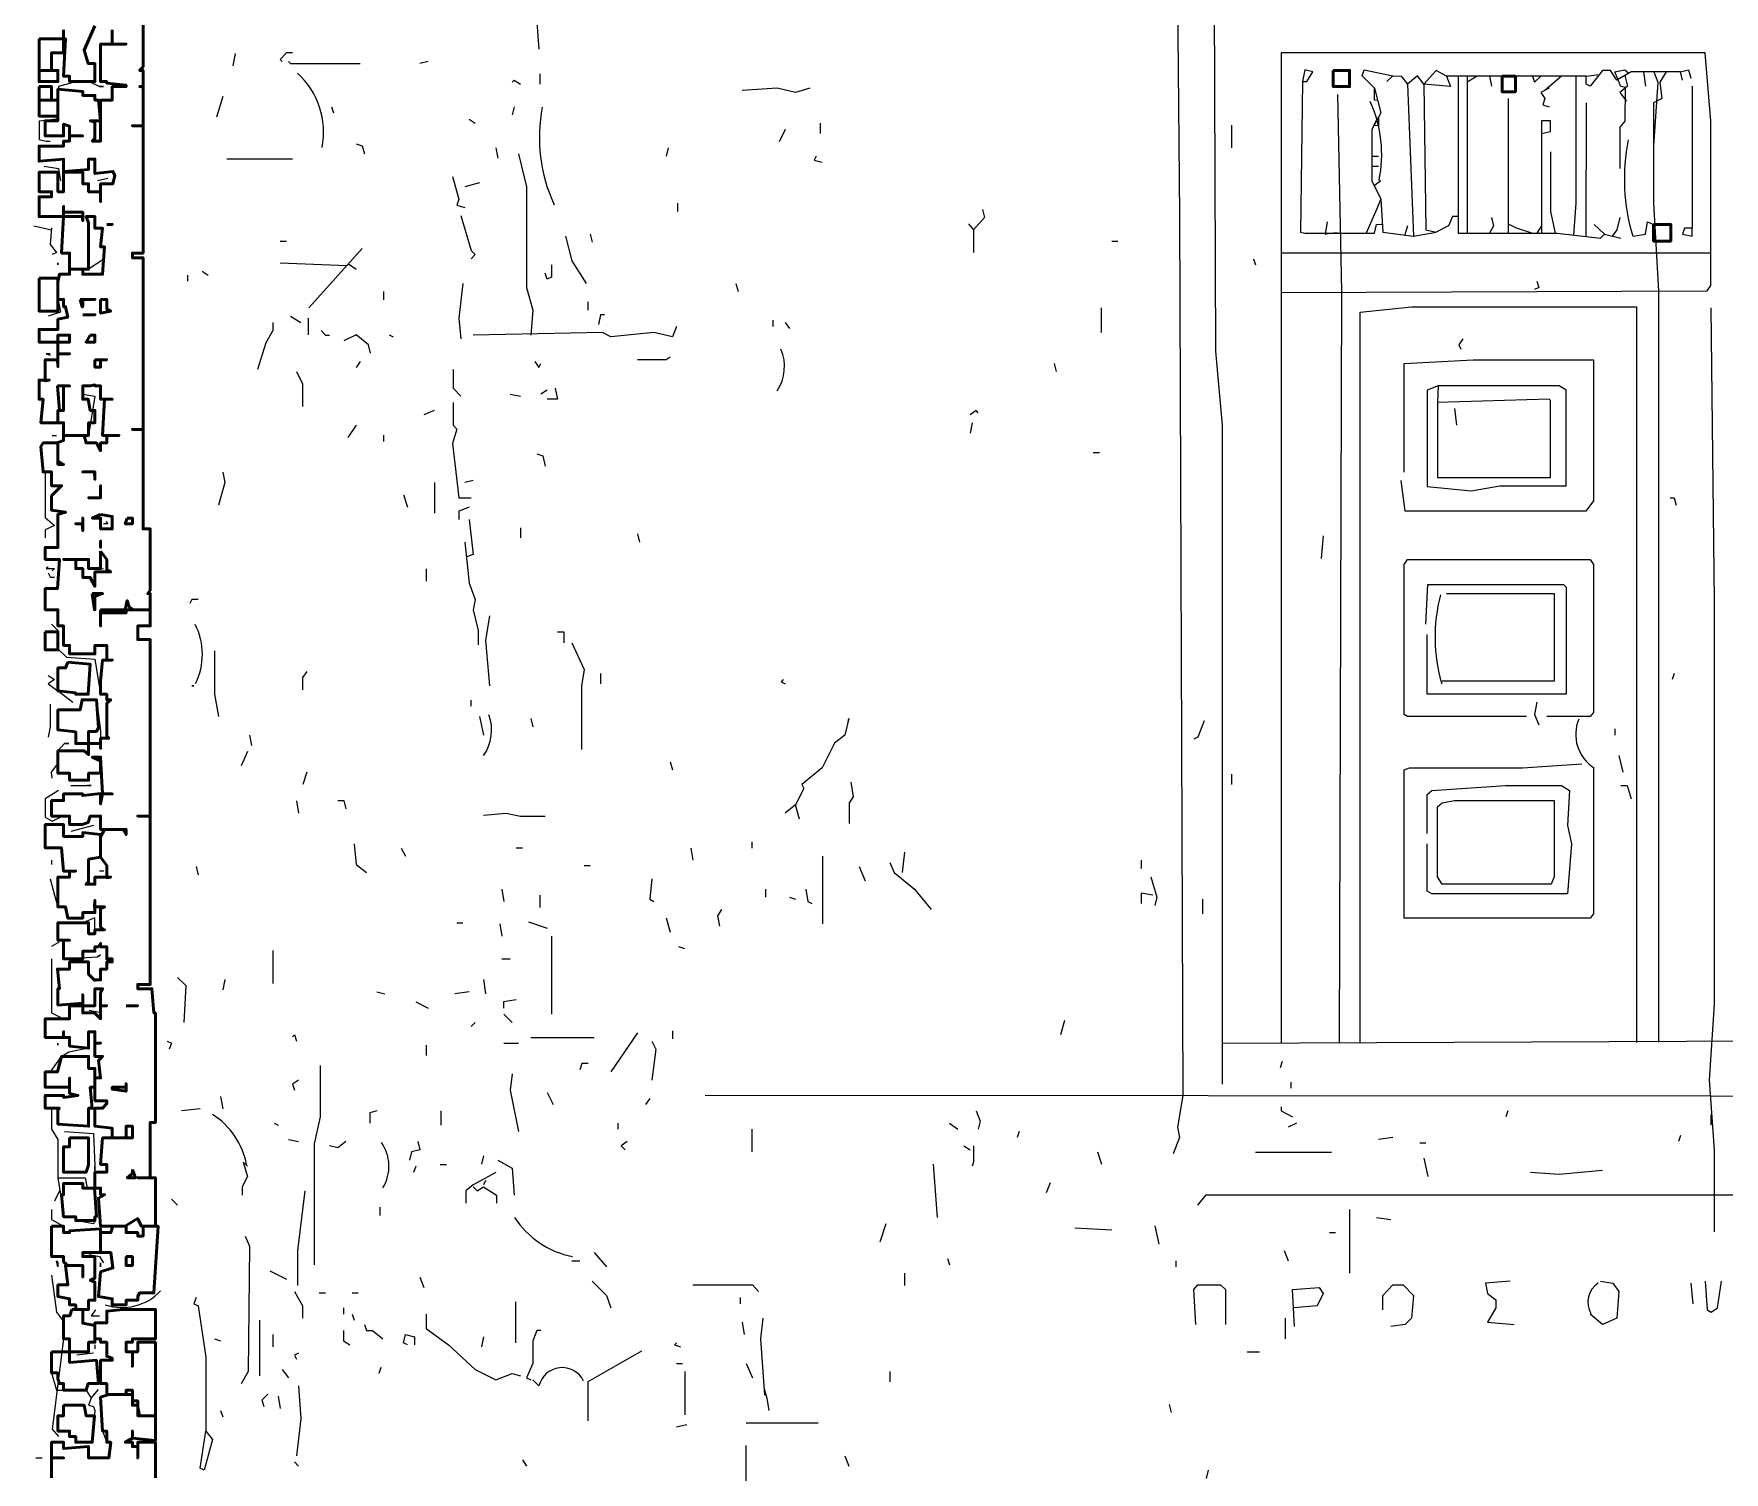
# Model space of a CAD drawing. Header units: metres. Extents: x 0.1 to 48.1, y 1.3 to 34.5.
# Drawn here: x 0.1 to 5.58, y 19.47 to 24.13 of the extents above; entities that cross this region are included whole.
import ezdxf

# ---------------------------------------------------------------- set-up
doc = ezdxf.new("R2010")
doc.units = ezdxf.units.M
for name, color, linetype, lineweight in [('P2D_GRAMMES', 7, 'Continuous', 18), ('P2D_MIKRA', 8, 'Continuous', 13), ('P2D_TOIXOI', 7, 'Continuous', 50), ('P2D_TOXA', 7, 'Continuous', 18)]:
    doc.layers.add(name, color=color, linetype=linetype, lineweight=lineweight)

msp = doc.modelspace()

# ---------------------------------------------------------------- linework, layer by layer
at = {"layer": 'P2D_GRAMMES'}
for p, q in [((4.745572, 23.992885), (4.745572, 23.484829)), ((4.777461, 23.992885), (4.745572, 23.973743)), ((4.817356, 23.992885), (4.824005, 23.960445)), ((5.050079, 23.992885), (4.996885, 23.947147)), ((5.130109, 23.992885), (5.172628, 23.9981)), ((5.316047, 24.00699), (5.322696, 23.960445)), ((0.282592, 23.975517), (0.315838, 23.959289)), ((4.551387, 23.967094), (4.571335, 23.475052)), ((5.473652, 23.960445), (5.473652, 23.500448)), ((4.878109, 23.92055), (4.878109, 23.484829)), ((5.130109, 23.907251), (5.129198, 23.473957)), ((0.940864, 23.724398), (0.728089, 23.724398)), ((4.435857, 23.734372), (4.458298, 23.734372)), ((4.435857, 23.701126), (4.458298, 23.701126)), ((4.464948, 23.654581), (4.444105, 23.637615)), ((0.103063, 23.508298), (0.16057, 23.495)), ((3.129768, 23.514948), (3.145797, 23.495)), ((4.551387, 23.508298), (4.543461, 23.478769)), ((4.571335, 23.475052), (4.644476, 23.488351)), ((4.986172, 23.508298), (4.970288, 23.484829)), ((5.156466, 23.513224), (5.189712, 23.481702)), ((0.322757, 23.472817), (0.319162, 23.440307)), ((1.166937, 23.435157), (0.994058, 23.24233)), ((4.325314, 23.484829), (4.312016, 23.484829)), ((0.329475, 23.400393), (0.280563, 23.367594)), ((0.900969, 23.388992), (1.117325, 23.37982)), ((5.533928, 23.419921), (4.142932, 23.419921)), ((1.698873, 23.308822), (1.705323, 23.285173)), ((1.253377, 23.15589), (1.266675, 23.149241)), ((2.657232, 21.46699), (2.657232, 21.247565)), ((0.16057, 21.453691), (0.16057, 21.440393)), ((0.158212, 21.386026), (0.165644, 21.3563)), ((1.705524, 21.254215), (1.765366, 21.234267)), ((1.779577, 21.20767), (1.779577, 20.955)), ((0.877696, 21.161126), (0.877696, 21.054738)), ((1.712173, 20.880382), (1.918298, 20.880382)), ((4.059346, 20.508623), (4.305366, 20.508623)), ((0.181048, 20.425968), (0.196486, 20.331419)), ((0.187729, 20.385049), (0.169555, 20.349921)), ((4.36444, 20.323325), (4.36444, 20.117199)), ((3.474215, 20.263482), (3.593901, 20.256832)), ((1.845157, 20.157094), (1.871754, 20.157094)), ((1.662653, 20.02411), (1.662653, 19.891126)), ((0.833658, 19.964267), (0.833658, 19.784738)), ((2.41034, 19.824634), (2.430288, 19.778089)), ((1.718822, 19.77144), (1.73877, 19.751492)), ((0.325812, 19.605209), (0.339173, 19.56915)), ((2.41034, 19.631806), (2.643063, 19.631806)), ((2.408781, 19.558665), (2.408781, 19.25945))]:
    msp.add_line(p, q, dxfattribs=at)
for points in [[(3.979555, 28.320063), (3.992853, 28.335628), (4.012801, 28.320063), (3.78157, 28.320063), (3.78157, 27.078927), (3.812969, 23.541545), (3.824704, 20.692432), (3.806675, 20.589293), (3.813325, 20.556047), (3.793377, 20.502853)], [(6.180445, 27.717251), (6.240288, 27.777094), (6.286832, 27.763796), (6.30678, 27.677356), (6.366623, 27.664058), (6.359974, 27.646479), (4.604581, 27.633305), (4.591283, 27.646479), (4.538089, 27.646479), (4.518141, 27.633305), (3.93966, 27.633305), (3.913063, 27.624162), (3.930099, 23.102696), (3.951229, 22.863325), (3.951229, 20.728927)], [(0.934215, 24.033923), (0.927565, 24.040236), (0.934215, 24.033923), (1.160288, 24.033923)], [(4.142932, 23.292199), (5.522173, 23.298326), (5.533928, 23.315471), (5.533928, 23.847408), (5.515524, 24.068641), (4.142932, 24.068641), (4.142932, 20.861988)], [(4.454763, 23.914745), (4.445, 23.915629), (4.445, 23.953796), (4.405105, 23.993691), (4.411754, 24.013639), (4.504843, 23.993691)], [(4.504843, 23.993691), (4.484895, 23.975517), (4.484895, 23.975517)], [(4.504843, 23.993691), (4.53144, 23.992885), (4.551387, 23.967094)], [(5.435733, 24.00699), (5.276152, 24.00699), (5.229607, 23.980393), (5.20966, 24.011437), (5.183063, 24.011437), (5.143168, 23.960445), (5.130109, 23.967094), (5.130109, 23.992885), (4.677723, 23.992885), (4.691021, 23.959289), (4.604581, 23.967094), (4.584634, 23.993691), (4.551387, 23.967094)], [(4.677723, 23.992885), (4.644476, 24.011437), (4.604581, 23.967094), (4.61123, 23.495), (4.644476, 23.488351)], [(4.715693, 23.992885), (4.715693, 23.484829), (5.03678, 23.484829), (5.176414, 23.468403), (5.189712, 23.481702), (5.242906, 23.468403), (5.242906, 23.468403)], [(4.95699, 23.992885), (4.963639, 23.973743), (4.983586, 23.992885)], [(5.096623, 23.992885), (5.096623, 23.58144), (5.089611, 23.478614)], [(5.258904, 23.95597), (5.242906, 23.959289), (5.222958, 24.00699), (5.256204, 24.013639), (5.268275, 24.002489)], [(5.255839, 23.995382), (5.264405, 23.960445), (5.239882, 23.940497), (5.260545, 23.912523)], [(5.349293, 24.00699), (5.362592, 23.973743), (5.348827, 23.767618), (5.348827, 23.58144)], [(5.389188, 24.00699), (5.369241, 23.973743), (5.37589, 23.92055), (5.348827, 23.907251), (5.348827, 23.58144), (5.364355, 23.298326), (5.364385, 20.86471)], [(5.442382, 23.980393), (5.435733, 24.00699), (5.46233, 24.013639), (5.468979, 23.987042)], [(0.242696, 23.975517), (0.182853, 23.959289), (0.181048, 23.92055)], [(0.315838, 23.959289), (0.329136, 23.959289), (0.315838, 23.959289)], [(2.616466, 23.953796), (2.569921, 23.940497), (2.510079, 23.953796), (2.397042, 23.947147)], [(4.212277, 23.975517), (4.204854, 23.488351), (4.218927, 23.484829), (4.445, 23.484829), (4.451649, 23.513224), (4.470022, 23.513541)], [(4.325314, 23.933848), (4.338613, 23.295262), (4.330285, 20.861988)], [(4.445, 23.953796), (4.464948, 23.874005), (4.435857, 23.820812), (4.435857, 23.654581), (4.464948, 23.594738), (4.471597, 23.488351), (4.571335, 23.475052)], [(5.010183, 23.953796), (4.983586, 23.940497), (4.996885, 23.92055), (4.990236, 23.900602), (5.010183, 23.893953), (5.010183, 23.893953)], [(5.256961, 23.95439), (5.256204, 23.847408), (5.239882, 23.827461), (5.239882, 23.694476)], [(4.457819, 23.860969), (4.458298, 23.832375), (4.44283, 23.833562), (4.451958, 23.850253)], [(4.986172, 23.807513), (5.01497, 23.814162), (5.01497, 23.84896), (4.986172, 23.84896), (4.986172, 23.484829)], [(1.672277, 23.741021), (1.698873, 23.634634), (1.698873, 23.308822), (1.718822, 23.235681), (1.712173, 23.154657)], [(5.01497, 23.74767), (5.01497, 23.554843), (5.030131, 23.484829)], [(1.459503, 23.66788), (1.47945, 23.594738), (1.472801, 23.574791), (1.499398, 23.568141), (1.499398, 23.568141)], [(4.464948, 23.594738), (4.451649, 23.561492), (4.418403, 23.484829)], [(1.486099, 23.541545), (1.519346, 23.428508), (1.532644, 23.415209), (1.519346, 23.401911), (1.519346, 23.401911)], [(3.175, 23.561492), (3.181649, 23.534895), (3.145797, 23.495), (3.145797, 23.421859)], [(0.16057, 23.501649), (0.156257, 23.448455), (0.176204, 23.421859), (0.162906, 23.415209)], [(4.292068, 23.521597), (4.285419, 23.481702), (4.298717, 23.484829)], [(4.715693, 23.538583), (4.69767, 23.538583), (4.684372, 23.508298), (4.644476, 23.488351)], [(4.824005, 23.534895), (4.830654, 23.508298), (4.817356, 23.484829)], [(4.878109, 23.514948), (4.903796, 23.501649), (4.95699, 23.484829)], [(5.239882, 23.534895), (5.229607, 23.495), (5.214744, 23.475443)], [(5.282801, 23.475052), (5.322696, 23.481702), (5.329346, 23.521597), (5.348827, 23.513224)], [(0.181048, 23.381963), (0.181048, 23.388613), (0.181048, 23.381963)], [(1.12272, 23.385838), (1.14699, 23.367594), (1.14699, 23.367594)], [(1.492749, 23.32212), (1.47945, 23.209084), (1.486099, 23.142592)], [(4.39816, 20.861988), (4.39816, 23.229031), (4.564686, 23.246497), (5.293185, 23.246497), (5.293219, 20.864163)], [(5.533928, 23.24233), (5.545031, 22.291492), (5.545031, 20.988246), (5.528822, 20.742225), (5.545031, 20.516152), (5.545031, 20.250183)], [(0.877696, 23.195785), (0.877696, 23.169188), (0.854424, 23.129293), (0.827827, 23.042853)], [(2.184267, 23.182487), (2.170969, 23.149241), (2.111126, 23.162539), (1.971492, 23.149241), (1.944895, 23.162539), (1.525995, 23.154657)], [(4.541375, 22.710393), (4.541375, 23.062801), (4.764162, 23.07468), (5.15441, 23.07468), (5.15441, 22.617304), (5.129869, 22.584482), (4.544738, 22.584482), (4.53144, 22.683796)], [(0.261368, 22.963063), (0.300982, 22.956414), (0.280563, 22.829562)], [(4.651126, 22.989864), (4.649528, 22.936466), (4.649528, 22.693942), (5.01497, 22.693942), (5.01497, 22.943115), (5.010183, 22.946613), (4.649528, 22.936466)], [(1.461461, 22.936466), (1.461461, 22.863325), (1.472801, 22.850026), (1.459503, 22.803482), (1.47945, 22.627789), (1.519346, 22.627789)], [(0.140036, 22.711405), (0.140036, 22.56411), (0.169555, 22.537513), (0.140036, 22.524215), (0.140036, 22.497618)], [(1.512696, 22.557461), (1.525995, 22.444424), (1.504138, 22.436919)], [(1.499398, 22.484319), (1.512696, 22.351335), (1.532644, 22.298141), (1.525995, 22.264895), (1.54224, 22.198403), (1.54224, 22.151859)], [(4.937042, 21.919114), (4.551387, 21.919114), (4.541375, 21.925785), (4.541375, 22.411178), (4.551387, 22.428316), (5.143168, 22.428316), (5.15441, 22.411178), (5.15441, 21.932435), (5.143168, 21.919114), (5.003534, 21.919114)], [(4.61123, 22.218351), (4.61788, 22.347379), (5.056728, 22.347379), (5.065401, 22.338037), (5.065401, 21.991713), (4.615006, 21.991713), (4.615006, 22.185105)], [(4.677723, 22.317638), (5.026806, 22.317638), (5.026806, 22.033394), (4.664424, 22.033394)], [(1.579188, 22.244948), (1.56589, 22.165157), (1.579188, 22.018874)], [(0.16057, 22.218351), (0.181048, 22.198403), (0.181048, 22.13856), (0.20945, 22.111963), (0.300982, 22.105314), (0.31925, 21.991713)], [(0.688194, 22.131911), (0.688194, 21.992277), (0.701492, 21.919136)], [(1.845157, 22.158508), (1.885052, 22.072068), (1.876965, 22.018874), (1.876965, 21.812749)], [(0.149607, 22.05212), (0.169555, 22.038822), (0.149607, 22.025524), (0.181048, 22.002251), (0.196152, 21.991713), (0.229398, 21.965681)], [(0.621702, 22.018505), (0.615052, 22.018505), (0.621702, 22.018505)], [(0.156257, 21.959031), (0.156257, 21.88589), (0.149607, 21.852644)], [(0.305864, 21.97366), (0.31925, 21.872592), (0.31925, 21.848857)], [(2.740063, 21.901535), (2.742801, 21.912487), (2.729503, 21.859293), (2.696257, 21.832696), (2.656361, 21.752906), (2.589869, 21.699712), (2.596518, 21.686414), (2.569921, 21.63322)], [(0.162906, 21.71966), (0.16057, 21.739607), (0.181048, 21.766204), (0.181048, 21.80851), (0.202801, 21.831994)], [(0.202801, 21.831994), (0.216099, 21.831994), (0.202801, 21.831994)], [(5.15441, 21.752906), (5.15441, 21.280812), (5.143168, 21.266477), (4.541375, 21.266477), (4.541375, 21.746257), (4.558037, 21.752698), (4.923743, 21.752698), (5.116571, 21.766204)], [(0.182853, 21.679764), (0.140036, 21.653168), (0.140036, 21.593325), (0.162906, 21.580026), (0.196152, 21.596967)], [(2.74945, 21.706361), (2.756099, 21.659817), (2.743998, 21.639869), (2.743998, 21.573377)], [(4.615006, 21.540131), (4.615006, 21.666466), (4.631178, 21.679764), (4.87055, 21.695779), (5.050079, 21.695779), (5.076675, 21.679764), (5.070026, 21.566728), (5.083325, 21.506885), (5.070026, 21.345383), (4.631178, 21.345383), (4.615006, 21.353953), (4.615006, 21.506885)], [(2.58322, 21.586675), (2.569921, 21.63322), (2.536675, 21.606623)], [(1.559241, 21.599974), (1.632382, 21.606623), (1.678927, 21.596967), (1.758717, 21.596967)], [(2.875785, 21.447042), (2.889084, 21.413796), (2.955576, 21.360602), (3.00877, 21.29411), (3.00877, 21.29411)], [(0.156257, 21.393848), (0.169555, 21.340654), (0.181048, 21.302847)], [(0.300982, 21.227618), (0.300982, 21.267513), (0.269293, 21.254215), (0.196152, 21.251487)], [(0.181048, 21.214319), (0.182853, 21.187723), (0.16057, 21.174424), (0.16057, 21.174424)], [(0.16057, 21.134529), (0.16057, 20.959735), (0.199254, 20.940779)], [(0.199254, 21.134314), (0.309188, 21.141178), (0.31925, 21.147827), (0.309188, 21.141178)], [(0.568508, 21.074686), (0.595105, 21.048089), (0.588455, 20.928403)], [(0.181048, 20.855262), (0.181048, 20.861911), (0.181048, 20.855262)], [(2.104476, 20.86856), (2.117775, 20.841963), (2.104476, 20.742225)], [(3.951229, 20.861988), (6.207042, 20.871185), (6.419817, 20.880382), (7.284215, 20.880382), (7.310812, 20.888508), (7.32411, 20.880382), (8.334791, 20.880382)], [(0.280563, 20.845288), (0.216099, 20.832434), (0.189503, 20.815366), (0.156257, 20.768714)], [(1.03074, 20.78877), (1.03074, 20.622539), (1.010499, 20.536099), (1.010499, 20.143796)], [(1.65233, 20.762173), (1.645681, 20.708979), (1.672277, 20.575995)], [(14.578403, 20.749221), (12.57699, 20.749221), (11.513115, 20.730904), (7.177827, 20.718538), (7.164529, 20.689031), (2.277356, 20.692432)], [(0.16057, 20.651061), (0.16057, 20.582644), (0.181048, 20.549398), (0.181048, 20.425968), (0.269293, 20.425968), (0.275942, 20.392356)], [(0.202801, 20.575995), (0.29589, 20.569346), (0.300982, 20.462958)], [(0.794581, 20.462958), (0.781283, 20.476257), (0.794581, 20.429712), (0.777491, 20.396466), (0.777491, 20.369869)], [(1.605785, 20.482906), (1.65233, 20.456309), (1.658979, 20.369869)], [(0.300982, 20.462958), (0.300982, 20.44966), (0.300982, 20.462958)], [(5.183063, 20.44966), (5.043429, 20.436361), (4.95034, 20.44301)], [(0.980759, 20.383168), (0.957055, 20.19034), (0.957055, 20.077304)], [(3.873168, 20.336623), (3.899764, 20.370499), (12.676728, 20.370499), (12.692385, 20.343272), (12.692385, 20.296728)], [(0.16057, 20.323325), (0.16057, 20.290079), (0.199254, 20.268616)], [(0.300982, 20.290079), (0.29589, 20.27678), (0.238792, 20.286754)], [(0.787932, 20.236885), (0.80123, 20.203639), (0.797673, 19.798037), (0.774634, 19.758141)], [(0.16057, 20.11055), (0.176204, 19.990864), (0.196152, 19.964267), (0.199254, 19.904009), (0.162906, 19.611859), (0.182853, 19.587478)], [(0.628351, 20.037408), (0.621702, 20.017461), (0.635, 20.010812), (0.659935, 19.844581), (0.659935, 19.605209), (0.681545, 19.578613), (0.654948, 19.478874), (0.641649, 19.485524), (0.659935, 19.605209)], [(1.911649, 20.090602), (1.958194, 20.044058), (1.971492, 20.004162)], [(2.237461, 20.078815), (2.430288, 20.078815), (2.450236, 20.057356)], [(3.866518, 19.950969), (3.859869, 20.064005), (3.873168, 20.078815), (3.946309, 20.078815), (3.962037, 20.064005), (3.962037, 19.950969)], [(4.185681, 19.944319), (4.179031, 20.064005), (4.265471, 20.070654), (4.27877, 20.050707), (4.258822, 20.010812), (4.182366, 20.003978)], [(4.471597, 19.997513), (4.471597, 20.044058), (4.504843, 20.078815), (4.538089, 20.078815), (4.571335, 20.044058), (4.564686, 19.970916), (4.544738, 19.950969), (4.498194, 19.944319), (4.498194, 19.944319)], [(4.883848, 20.090602), (4.804058, 20.083953), (4.810707, 20.050707), (4.837499, 20.030759), (4.837499, 20.004162), (4.810707, 19.957618), (4.897147, 19.950969)], [(5.176414, 20.090602), (5.216309, 20.083953), (5.236257, 20.057356), (5.229607, 19.970916), (5.183063, 19.950969), (5.143168, 19.984215)], [(5.515524, 20.090602), (5.522173, 19.997513), (5.535471, 19.990864), (5.555419, 20.004162), (5.568717, 20.090602)], [(1.373296, 19.984215), (1.373296, 19.93767), (1.446204, 19.884476), (1.532644, 19.804686), (1.599136, 19.77144), (1.65233, 19.791387), (1.678927, 19.784738)], [(2.463534, 19.970916), (2.456552, 19.904424), (2.468918, 19.72149)], [(2.07123, 19.864529), (1.897622, 19.764791), (1.897622, 19.638455)], [(0.16057, 19.793604), (0.176204, 19.737332), (0.272618, 19.737332), (0.289241, 19.711597), (0.312771, 19.739687)], [(0.289241, 19.711597), (0.280563, 19.688911), (0.29589, 19.685), (0.300982, 19.671702), (0.294369, 19.592424)], [(0.960812, 19.751492), (0.967461, 19.645105), (0.954162, 19.525419)], [(2.467262, 19.745994), (2.476832, 19.711597), (2.483482, 19.671702)]]:
    msp.add_lwpolyline(points, dxfattribs=at)
for points in [[(4.212277, 23.975517), (4.225576, 23.975517), (4.245524, 24.00699), (4.218927, 24.013639)], [(5.473652, 23.500448), (5.449031, 23.500448), (5.442382, 23.481702), (5.473652, 23.475052)], [(4.651126, 22.989864), (4.615006, 22.976361), (4.615006, 22.663848), (4.757513, 22.65055), (4.850602, 22.666577), (5.065401, 22.666577), (5.065401, 22.976361), (5.043429, 22.989864)], [(4.704319, 21.647112), (5.026806, 21.647112), (5.026806, 21.400497), (5.016832, 21.376288), (4.664424, 21.376288), (4.649528, 21.400497), (4.649528, 21.626571), (4.664424, 21.639869)], [(0.181048, 20.150445), (0.181048, 20.137147), (0.176204, 20.157094)]]:
    msp.add_lwpolyline(points, close=True, dxfattribs=at)
at = {"layer": 'P2D_MIKRA'}
for p, q in [((0.754686, 24.066832), (0.748037, 24.026937)), ((1.379712, 24.040236), (1.353115, 24.033586)), ((1.742277, 24.00034), (1.742277, 23.967094)), ((0.714791, 23.927199), (0.694843, 23.860707)), ((1.067199, 23.893953), (1.073848, 23.874005)), ((1.658979, 23.893953), (1.65233, 23.867356)), ((1.512696, 23.854058), (1.532644, 23.840759)), ((2.536675, 23.820812), (2.516728, 23.780916)), ((2.649645, 23.840759), (2.649645, 23.807513)), ((3.982048, 23.83411), (3.982048, 23.760969)), ((1.599136, 23.760969), (1.605785, 23.727723)), ((2.15767, 23.760969), (2.151021, 23.734372)), ((0.342435, 23.66123), (0.309188, 23.654581)), ((0.12966, 23.618591), (0.149607, 23.618591)), ((1.545942, 23.647932), (1.499398, 23.634634)), ((2.187459, 23.58144), (2.187459, 23.554843)), ((0.900969, 23.458833), (0.920916, 23.458833)), ((1.905, 23.481702), (1.911649, 23.455105)), ((3.593901, 23.458833), (3.613848, 23.458833)), ((4.052696, 23.401911), (4.059346, 23.381963)), ((0.600923, 23.348717), (0.600923, 23.32877)), ((0.648298, 23.362016), (0.668246, 23.348717)), ((2.377094, 23.32212), (2.383743, 23.295524)), ((1.235804, 23.295524), (1.235804, 23.268927)), ((0.934215, 23.215733), (0.967461, 23.195785)), ((1.897622, 23.262277), (1.897622, 23.235681)), ((3.559363, 23.24233), (3.559363, 23.162539)), ((0.992071, 23.209084), (0.992071, 23.15589)), ((2.495913, 23.202435), (2.495913, 23.182487)), ((2.536675, 23.195785), (2.549974, 23.175838)), ((1.160288, 23.06945), (1.14699, 23.049503)), ((3.407723, 23.062801), (3.414372, 23.036204)), ((1.645681, 22.963063), (1.678927, 22.956414)), ((1.765366, 22.976361), (1.745419, 22.963063)), ((1.39966, 22.909869), (1.366414, 22.896571)), ((4.704319, 22.916518), (4.710969, 22.863325)), ((0.162906, 22.829562), (0.176204, 22.829562)), ((1.14699, 22.863325), (1.120393, 22.823429)), ((1.235804, 22.830079), (1.235804, 22.810131)), ((3.141754, 22.869974), (3.135105, 22.836728)), ((3.534058, 22.774253), (3.554005, 22.774253)), ((1.400214, 22.677147), (1.400214, 22.577408)), ((1.525995, 22.683796), (1.499398, 22.677147)), ((1.299921, 22.637251), (1.31322, 22.597356)), ((1.679418, 22.530864), (1.679418, 22.497618)), ((2.057932, 22.510916), (2.064581, 22.484319)), ((4.27877, 22.504267), (4.27212, 22.431126)), ((0.282592, 22.39788), (0.329136, 22.398355)), ((1.373296, 22.39788), (1.373296, 22.357984)), ((1.938246, 22.05877), (1.938246, 22.025524)), ((5.415785, 22.05877), (5.409136, 22.038822)), ((1.518396, 21.97233), (1.518396, 21.952382)), ((1.545942, 21.919136), (1.559241, 21.859293)), ((1.712173, 21.912487), (1.718822, 21.88589)), ((0.80123, 21.859293), (0.80788, 21.826047)), ((5.223533, 21.879241), (5.223533, 21.859293)), ((0.794581, 21.806099), (0.774634, 21.759555)), ((5.236257, 21.792801), (5.249555, 21.739607)), ((0.987408, 21.739607), (0.97411, 21.699712)), ((2.164319, 21.772853), (2.170969, 21.746257)), ((0.222749, 21.695779), (0.275942, 21.695779)), ((3.982048, 21.732958), (3.982048, 21.699712)), ((0.954162, 21.646518), (0.960812, 21.606623)), ((0.29589, 21.566728), (0.222749, 21.54678)), ((1.293272, 21.493586), (1.306571, 21.46699)), ((1.665628, 21.493865), (1.685576, 21.493865)), ((2.230812, 21.493586), (2.237461, 21.453691)), ((2.428487, 21.513534), (2.428487, 21.493586)), ((2.92233, 21.480288), (2.915681, 21.413796)), ((0.628351, 21.433743), (0.635, 21.407147)), ((1.885052, 21.43739), (1.905, 21.43739)), ((2.776047, 21.433743), (2.795995, 21.387199)), ((3.688851, 21.453691), (3.688851, 21.427094)), ((1.619084, 21.360602), (1.625733, 21.320707)), ((2.4724, 21.360602), (2.4724, 21.334005)), ((1.742277, 21.340654), (1.742277, 21.300759)), ((2.549974, 21.334005), (2.569921, 21.327356)), ((3.887724, 21.327356), (3.887724, 21.280812)), ((1.472801, 21.251487), (1.492749, 21.251487)), ((1.612435, 21.247565), (1.619084, 21.20767)), ((2.151021, 21.267513), (2.164319, 21.220969)), ((1.619084, 21.134314), (1.645681, 21.134314)), ((2.190916, 21.174424), (2.210864, 21.167775)), ((0.72144, 21.068037), (0.714791, 21.034791)), ((1.213482, 21.028141), (1.240079, 21.021492)), ((1.512696, 21.028141), (1.466152, 21.021492)), ((1.559241, 21.068037), (1.56589, 21.021492)), ((0.282592, 20.968298), (0.315838, 20.961649)), ((1.339817, 20.994895), (1.379712, 20.974948)), ((1.532644, 20.928403), (1.519346, 20.915105)), ((1.625733, 20.955), (1.65233, 20.928403)), ((3.440969, 20.935052), (3.42767, 20.888508)), ((1.625733, 20.861988), (1.672277, 20.861988)), ((2.057932, 20.895157), (1.971492, 20.768822)), ((2.170969, 20.901806), (2.170969, 20.875209)), ((1.373296, 20.855262), (1.373296, 20.822016)), ((4.145785, 20.802068), (4.139136, 20.78212)), ((1.765366, 20.70233), (1.785314, 20.662435)), ((4.173712, 20.735576), (4.173712, 20.715628)), ((0.641649, 20.649136), (0.581806, 20.642487)), ((0.708141, 20.689031), (0.714791, 20.649136)), ((1.421738, 20.642487), (1.421738, 20.595942)), ((2.097827, 20.682382), (2.084529, 20.662435)), ((4.877199, 20.642487), (4.87055, 20.622539)), ((0.881021, 20.602592), (0.894319, 20.595942)), ((1.994327, 20.602592), (1.994327, 20.582644)), ((3.068613, 20.602592), (3.095209, 20.582644)), ((4.19233, 20.602592), (4.165733, 20.589293)), ((5.533928, 20.629188), (5.533928, 20.595942)), ((0.927565, 20.549398), (0.960812, 20.542749)), ((2.428487, 20.582644), (2.428487, 20.509503)), ((3.115157, 20.52945), (3.135105, 20.516152)), ((3.294686, 20.575995), (3.288037, 20.556047)), ((4.504843, 20.556047), (4.458298, 20.549398)), ((4.591283, 20.538455), (4.61123, 20.538455)), ((5.435733, 20.562696), (5.429084, 20.542749)), ((1.559241, 20.496204), (1.552592, 20.469607)), ((3.547356, 20.509503), (3.560654, 20.469607)), ((4.604581, 20.489555), (4.61788, 20.429712)), ((1.339817, 20.462958), (1.333168, 20.44301)), ((1.419607, 20.469053), (1.439555, 20.469053)), ((3.015419, 20.469607), (3.028717, 20.296728)), ((1.56589, 20.416414), (1.559241, 20.403115)), ((3.394424, 20.409764), (3.381126, 20.376518)), ((0.54856, 20.356571), (0.568508, 20.336623)), ((1.223206, 20.329974), (1.223206, 20.303377)), ((2.862487, 20.27678), (2.842539, 20.216937)), ((3.733534, 20.270131), (3.746832, 20.210288)), ((4.451649, 20.296728), (4.498194, 20.290079)), ((4.298717, 20.248321), (4.318665, 20.248321)), ((1.918298, 20.183691), (1.958194, 20.137147)), ((3.061963, 20.163743), (3.068613, 20.143796)), ((3.801233, 20.157094), (3.801233, 20.137147)), ((4.152435, 20.19034), (4.165733, 20.157094)), ((0.867723, 20.123848), (0.920916, 20.097251)), ((1.353115, 20.103901), (1.366414, 20.070654)), ((2.92233, 20.117199), (2.92233, 20.077304)), ((1.027304, 20.052844), (1.047251, 20.052844)), ((1.133691, 20.052844), (1.153639, 20.052844)), ((2.390393, 20.037408), (2.390393, 20.017461)), ((5.468979, 20.083953), (5.475628, 20.017461)), ((1.106524, 20.004162), (1.106524, 19.984215)), ((1.133691, 19.984215), (1.14034, 19.964267)), ((2.397042, 19.957618), (2.403691, 19.917723)), ((4.155465, 19.970916), (4.155465, 19.904424)), ((0.300982, 19.884476), (0.300982, 19.871178)), ((0.688194, 19.904424), (0.708141, 19.897775)), ((0.877696, 19.917723), (0.877696, 19.877827)), ((1.559241, 19.911073), (1.552592, 19.877827)), ((0.29589, 19.85788), (0.242696, 19.85123)), ((2.184267, 19.824634), (2.204215, 19.824634)), ((4.032749, 19.862277), (4.072644, 19.862277)), ((0.907618, 19.804686), (0.927565, 19.778089)), ((1.22678, 19.811335), (1.220131, 19.791387)), ((2.210992, 19.798037), (2.210992, 19.658403)), ((2.875785, 19.798037), (2.875785, 19.764791)), ((0.894319, 19.718246), (0.900969, 19.678351)), ((0.708141, 19.671702), (0.714791, 19.651754)), ((3.780079, 19.691649), (3.786728, 19.665052)), ((2.217513, 19.625157), (2.184267, 19.618508)), ((0.109712, 19.518548), (0.12966, 19.518548)), ((0.947513, 19.505471), (0.960812, 19.492173)), ((1.685576, 19.51212), (1.698874, 19.492173)), ((2.729503, 19.525419), (2.742801, 19.492173)), ((3.906414, 19.478874), (3.899764, 19.452277))]:
    msp.add_line(p, q, dxfattribs=at)
for points in [[(1.745419, 24.193168), (1.73212, 24.166571), (1.73877, 24.080131)], [(0.940864, 24.068641), (0.920916, 24.068641), (0.900969, 24.046885), (0.907618, 24.040236)], [(1.65233, 23.973743), (1.658979, 23.980393), (1.678927, 23.967094)], [(0.176204, 23.854058), (0.120221, 23.847408), (0.120221, 23.787565), (0.142958, 23.783067), (0.156257, 23.783067)], [(1.14699, 23.774267), (1.166937, 23.767618), (1.173586, 23.741021)], [(2.636414, 23.734372), (2.629764, 23.721073), (2.656361, 23.714424)], [(0.136309, 23.701126), (0.182853, 23.694476), (0.189503, 23.654581)], [(1.825209, 23.475052), (1.845157, 23.395262), (1.891702, 23.32212)], [(1.779577, 23.381963), (1.779577, 23.342068), (1.765366, 23.335419), (1.758717, 23.355366)], [(4.970288, 23.32877), (4.976937, 23.308822), (4.963639, 23.302173)], [(0.182853, 23.262277), (0.189503, 23.229031), (0.149607, 23.215733)], [(1.951545, 23.22072), (1.938246, 23.22072), (1.931597, 23.189136)], [(1.033953, 23.169188), (1.047251, 23.154657), (1.06055, 23.154657)], [(1.193534, 23.096047), (1.186885, 23.122644), (1.14699, 23.15589), (1.107094, 23.135942)], [(4.730916, 23.142592), (4.717618, 23.122644), (4.724267, 23.109346)], [(0.156257, 23.094091), (0.142958, 23.094091), (0.156257, 23.089398)], [(1.725471, 23.06945), (1.73877, 23.049503), (1.745419, 23.062801)], [(2.164319, 23.082749), (2.151021, 23.07468), (2.057932, 23.07468)], [(0.954162, 23.036204), (0.973734, 22.996309), (0.973734, 22.923168)], [(1.461461, 23.042853), (1.461461, 22.98301), (1.486099, 22.956414)], [(1.791963, 22.98301), (1.798613, 22.946613), (1.765366, 22.946613)], [(3.161702, 22.90322), (3.155052, 22.909869), (3.135105, 22.896571)], [(1.73212, 22.770236), (1.752068, 22.763586), (1.758717, 22.73034)], [(0.714791, 22.710393), (0.72144, 22.677147), (0.701492, 22.604005)], [(5.402487, 22.627789), (5.415785, 22.627789), (5.422435, 22.604005)], [(1.512696, 22.597356), (1.479513, 22.584058), (1.479513, 22.557461)], [(0.335785, 22.550812), (0.342435, 22.543608), (0.329136, 22.543608)], [(0.149607, 22.404529), (0.142958, 22.398355), (0.169555, 22.398355), (0.162906, 22.39123)], [(0.149607, 22.384581), (0.156257, 22.371283), (0.169555, 22.36962), (0.156257, 22.36962)], [(0.635, 22.298141), (0.615052, 22.298141), (0.608403, 22.284843)], [(1.798613, 22.194081), (1.819459, 22.194081), (1.819459, 22.158508)], [(0.987408, 22.065419), (0.973734, 22.045471), (0.973734, 22.005576)], [(2.530026, 22.038822), (2.523377, 22.032173), (2.536675, 22.025524)], [(4.970288, 21.965681), (4.963639, 21.925785), (4.976937, 21.892539)], [(3.893115, 21.905838), (3.873168, 21.852644), (3.859869, 21.845995)], [(0.275942, 21.695779), (0.289241, 21.695779), (0.275942, 21.695779)], [(5.242906, 21.695779), (5.262853, 21.695779), (5.276152, 21.653168)], [(1.087147, 21.647112), (1.107094, 21.647112), (1.113743, 21.619921)], [(1.14034, 21.506885), (1.14699, 21.440393), (1.180236, 21.413796)], [(0.322487, 21.420445), (0.329136, 21.418626), (0.315838, 21.418626)], [(2.104476, 21.393848), (2.097827, 21.327356), (2.111126, 21.320707)], [(2.603168, 21.360602), (2.609817, 21.320707), (2.623115, 21.314058)], [(3.720236, 21.400497), (3.740183, 21.334005), (3.733534, 21.307408)], [(3.726885, 21.340654), (3.688851, 21.347304), (3.688851, 21.314058)], [(2.33055, 21.29411), (2.317251, 21.274162), (2.323901, 21.240916)], [(1.665628, 21.001545), (1.623891, 20.994895), (1.623891, 20.974948)], [(0.535262, 20.86856), (0.54856, 20.861911), (0.541911, 20.841963)], [(0.940864, 20.881859), (0.947513, 20.888508), (0.954162, 20.86856)], [(1.898351, 20.79556), (1.878403, 20.79556), (1.871754, 20.775471)], [(0.960812, 20.742225), (0.940864, 20.728927), (0.947513, 20.708979)], [(1.213482, 20.642487), (1.190777, 20.635838), (1.190777, 20.602592)], [(3.155052, 20.642487), (3.168351, 20.609241), (3.161702, 20.582644)], [(4.142932, 20.655785), (4.142932, 20.642487), (4.179031, 20.622539)], [(1.113743, 20.542749), (1.087147, 20.522801), (1.06055, 20.52945)], [(1.346466, 20.542749), (1.353115, 20.516152), (1.326518, 20.509503), (1.319869, 20.482906)], [(2.024686, 20.542749), (2.004738, 20.52945), (2.018037, 20.516152)], [(3.145797, 20.52945), (3.145797, 20.476257), (3.141754, 20.462958)], [(1.599136, 20.44301), (1.525995, 20.403115), (1.501891, 20.383168), (1.501891, 20.343272)], [(1.525995, 20.396466), (1.539293, 20.383168), (1.559241, 20.396466), (1.601321, 20.369869), (1.601321, 20.343272)], [(0.282592, 20.177042), (0.315838, 20.170393), (0.329136, 20.150445)], [(0.31925, 20.150445), (0.31925, 20.137147), (0.31925, 20.150445)], [(0.947513, 20.057356), (0.973734, 20.010812), (0.973734, 19.970916)], [(0.302539, 19.997513), (0.289241, 19.978739), (0.315838, 19.978739)], [(1.106524, 19.931021), (1.106524, 19.897775), (1.127042, 19.884476)], [(1.173586, 19.950969), (1.180236, 19.931021), (1.200183, 19.931021), (1.233429, 19.904424)], [(1.745419, 19.931021), (1.73212, 19.931021), (1.718895, 19.897775), (1.718895, 19.824634), (1.698874, 19.778089), (1.712173, 19.77144)], [(1.31322, 19.884476), (1.299921, 19.891126), (1.306571, 19.917723), (1.336411, 19.911073), (1.336411, 19.884476)], [(2.184267, 19.891126), (2.177618, 19.884476), (2.197565, 19.877827)], [(0.960812, 19.85788), (0.947513, 19.85123), (0.954162, 19.837932)], [(0.861073, 19.724895), (0.841126, 19.704948), (0.847775, 19.685)]]:
    msp.add_lwpolyline(points, dxfattribs=at)
at = {"layer": 'P2D_TOIXOI'}
for points in [[(0.357279, 24.143607), (0.357279, 24.096881), (0.40204, 24.096881), (0.40204, 24.096881), (0.31925, 24.096881), (0.31925, 24.033923), (0.31925, 24.033923), (0.31925, 23.975517), (0.339173, 23.975517), (0.339173, 23.970419), (0.40204, 23.96377), (0.40204, 23.959289), (0.357279, 23.959289), (0.357279, 23.915629), (0.31925, 23.915629), (0.31925, 23.783067), (0.292565, 23.783067), (0.300982, 23.79089), (0.300982, 23.844084), (0.285916, 23.84896), (0.319162, 23.84896), (0.312513, 23.915629), (0.300982, 23.915629), (0.300982, 23.930524), (0.261368, 23.930524), (0.261368, 23.943822), (0.181048, 23.950471), (0.181048, 23.84896), (0.140036, 23.84896), (0.140036, 23.799495), (0.199254, 23.799495), (0.199254, 23.837435), (0.219128, 23.830785), (0.219128, 23.799495), (0.261368, 23.799495), (0.261368, 23.799495), (0.219128, 23.799495), (0.219128, 23.783067), (0.199254, 23.783067), (0.199254, 23.766711), (0.16057, 23.766711), (0.16057, 23.766711), (0.120221, 23.766711), (0.120221, 23.717749), (0.199254, 23.724398), (0.199254, 23.71382), (0.199254, 23.71382), (0.199254, 23.684503), (0.280563, 23.691152), (0.280563, 23.724398), (0.300982, 23.724398), (0.300982, 23.677853), (0.359058, 23.684503), (0.365707, 23.671204), (0.359058, 23.644454), (0.31925, 23.644454), (0.31925, 23.586619), (0.31925, 23.586619), (0.31925, 23.618591), (0.280563, 23.618591), (0.280563, 23.644454), (0.261368, 23.644454), (0.261368, 23.681909), (0.199254, 23.681909), (0.199254, 23.618591), (0.181048, 23.618591), (0.181048, 23.681909), (0.120221, 23.681909), (0.120221, 23.618591), (0.16057, 23.618591), (0.16057, 23.602795), (0.120221, 23.602795), (0.120221, 23.538583), (0.199254, 23.538583), (0.199254, 23.571466), (0.199476, 23.552455), (0.261368, 23.552455), (0.261368, 23.524921), (0.259319, 23.538583), (0.199476, 23.538583), (0.192827, 23.419921), (0.219128, 23.419921), (0.219128, 23.367594), (0.280563, 23.367594), (0.280563, 23.518272), (0.272618, 23.538583), (0.300982, 23.538583), (0.300982, 23.500448), (0.325812, 23.500448), (0.319162, 23.440307), (0.332461, 23.440307), (0.325812, 23.351424), (0.261368, 23.351424), (0.261368, 23.367594), (0.219128, 23.367594), (0.219128, 23.351424), (0.199254, 23.351424), (0.199254, 23.351424), (0.186178, 23.351424), (0.181048, 23.325445), (0.181048, 23.26991), (0.199254, 23.26991), (0.199254, 23.246497), (0.206126, 23.246497), (0.212775, 23.212408), (0.181048, 23.205759), (0.181048, 23.173188), (0.120221, 23.173188), (0.120221, 23.132106), (0.181048, 23.132106), (0.181048, 23.154657), (0.219128, 23.154657), (0.219128, 23.132106), (0.181048, 23.132106), (0.181048, 23.094091), (0.219128, 23.094091), (0.219128, 23.094091), (0.181048, 23.094091), (0.181048, 23.052827), (0.179529, 23.07468), (0.140036, 23.07468), (0.140036, 23.006283), (0.152932, 23.009012), (0.120221, 23.009012), (0.120221, 22.946613), (0.132984, 22.946613), (0.126335, 22.870807), (0.181048, 22.870807), (0.181048, 22.910889), (0.181048, 22.910889), (0.181048, 22.870807), (0.199254, 22.870807), (0.199254, 22.829562), (0.280563, 22.829562), (0.280563, 22.870807), (0.300982, 22.870807), (0.300982, 22.910889), (0.285916, 22.910889), (0.279267, 22.946613), (0.261368, 22.946613), (0.261368, 22.989864), (0.285916, 22.989864), (0.300982, 22.992984), (0.300982, 22.989864), (0.31925, 22.989864), (0.31925, 22.946613), (0.357279, 22.946613), (0.357279, 22.946613), (0.332461, 22.946613), (0.325812, 22.829562), (0.379005, 22.829562), (0.379005, 22.829562), (0.339173, 22.829562), (0.339173, 22.805281), (0.31925, 22.805281), (0.31925, 22.780209), (0.305864, 22.805281), (0.272618, 22.805281), (0.265969, 22.829562), (0.199254, 22.829562), (0.199254, 22.813455), (0.181048, 22.806806), (0.181048, 22.746963), (0.199476, 22.73558), (0.181048, 22.73558), (0.181048, 22.805281), (0.132984, 22.805281), (0.126335, 22.793508), (0.132984, 22.711405), (0.16057, 22.711405), (0.16057, 22.666577), (0.192827, 22.666577), (0.16057, 22.633927), (0.16057, 22.587382), (0.206126, 22.580733), (0.181048, 22.574084), (0.181048, 22.526633), (0.181048, 22.526633), (0.181048, 22.466746), (0.140036, 22.466746), (0.140036, 22.428316), (0.186178, 22.428316), (0.179529, 22.333503), (0.140036, 22.333503), (0.140036, 22.265394), (0.181048, 22.265394), (0.181048, 22.212626), (0.199254, 22.212626), (0.199254, 22.149813), (0.219128, 22.149813), (0.219128, 22.121937), (0.300982, 22.121937), (0.300982, 22.149813), (0.300982, 22.149813), (0.300982, 22.149813), (0.339173, 22.149813), (0.339173, 22.102227), (0.357279, 22.102227), (0.357279, 22.102227), (0.325812, 22.102227), (0.319162, 22.033394), (0.31925, 22.033394), (0.31925, 21.991713), (0.339173, 21.991713), (0.339173, 21.97366), (0.352408, 21.97366), (0.339173, 21.962356), (0.339173, 21.940646), (0.339173, 21.940646), (0.339173, 21.855969), (0.345759, 21.848857), (0.31925, 21.848857), (0.31925, 21.816073), (0.319162, 21.831994), (0.280563, 21.831994), (0.280563, 21.871086), (0.305864, 21.871086), (0.312513, 21.882565), (0.305864, 21.97366), (0.259319, 21.97366), (0.25267, 21.940646), (0.181048, 21.940646), (0.181048, 21.875916), (0.238792, 21.869267), (0.238792, 21.831994), (0.280563, 21.831994), (0.280563, 21.796126), (0.265969, 21.80851), (0.219128, 21.80851), (0.219128, 21.80851), (0.181048, 21.80851), (0.181048, 21.735697), (0.219128, 21.735697), (0.219128, 21.712719), (0.280563, 21.712719), (0.280563, 21.735697), (0.31925, 21.735697), (0.31925, 21.776178), (0.292565, 21.78808), (0.319162, 21.78808), (0.325812, 21.668609), (0.357279, 21.668609), (0.357279, 21.668609), (0.325812, 21.668609), (0.31925, 21.636545), (0.31925, 21.669791), (0.261368, 21.663141), (0.261368, 21.668609), (0.199254, 21.668609), (0.199254, 21.647112), (0.16057, 21.647112), (0.16057, 21.596967), (0.219128, 21.596967), (0.219128, 21.569519), (0.259319, 21.569519), (0.279267, 21.576702), (0.285916, 21.596967), (0.31925, 21.596967), (0.31925, 21.586931), (0.31925, 21.586931), (0.31925, 21.553762), (0.40204, 21.553762), (0.40204, 21.536806), (0.392304, 21.553762), (0.332461, 21.553762), (0.31925, 21.530157), (0.31925, 21.463665), (0.339173, 21.437068), (0.339173, 21.397173), (0.352408, 21.399517), (0.300982, 21.399517), (0.300982, 21.376288), (0.272618, 21.376288), (0.280563, 21.383874), (0.280563, 21.457016), (0.31925, 21.463665), (0.31925, 21.536806), (0.261368, 21.543455), (0.261368, 21.530988), (0.199254, 21.530988), (0.199254, 21.569519), (0.140036, 21.569519), (0.140036, 21.493865), (0.192827, 21.493865), (0.199476, 21.418626), (0.238792, 21.418626), (0.238792, 21.418626), (0.219128, 21.418626), (0.219128, 21.399517), (0.181048, 21.399517), (0.181048, 21.302847), (0.206126, 21.302847), (0.212775, 21.266477), (0.261368, 21.266477), (0.261368, 21.284469), (0.300982, 21.284469), (0.300982, 21.324031), (0.299215, 21.302847), (0.332461, 21.302847), (0.31925, 21.297435), (0.31925, 21.237592), (0.332461, 21.228948), (0.300982, 21.228948), (0.300982, 21.215982), (0.280563, 21.215982), (0.280563, 21.251487), (0.181048, 21.251487), (0.181048, 21.194741), (0.219128, 21.194741), (0.219128, 21.194741), (0.199254, 21.194741), (0.199254, 21.134314), (0.261368, 21.134314), (0.261368, 21.159335), (0.300982, 21.159335), (0.300982, 21.174021), (0.312513, 21.174021), (0.31925, 21.184398), (0.31925, 21.174021), (0.339173, 21.174021), (0.339173, 21.134314), (0.357279, 21.134314), (0.357279, 21.124555), (0.339173, 21.124555), (0.339173, 21.101539), (0.31925, 21.101539), (0.31925, 21.066242), (0.300982, 21.066242), (0.300982, 21.064712), (0.280563, 21.08466), (0.280563, 21.124555), (0.219128, 21.124555), (0.219128, 21.101539), (0.179529, 21.101539), (0.186178, 21.037804), (0.181048, 21.037804), (0.181048, 20.984921), (0.261368, 20.991571), (0.261368, 21.018168), (0.261368, 21.018168), (0.261368, 20.982649), (0.300982, 20.982649), (0.300982, 21.037804), (0.325812, 21.037804), (0.31925, 21.024817), (0.31925, 20.982649), (0.339173, 20.982649), (0.339173, 20.982649), (0.31925, 20.982649), (0.31925, 20.940779), (0.319162, 20.940779), (0.299215, 20.959735), (0.261368, 20.959735), (0.261368, 20.982649), (0.219128, 20.982649), (0.219128, 20.940779), (0.199254, 20.940779), (0.199254, 20.940779), (0.140036, 20.940779), (0.140036, 20.880382), (0.199254, 20.880382), (0.199254, 20.898551), (0.199254, 20.898551), (0.199254, 20.880382), (0.219128, 20.880382), (0.219128, 20.851937), (0.280563, 20.845288), (0.280563, 20.898551), (0.300982, 20.898551), (0.300982, 20.861988), (0.31925, 20.861988), (0.31925, 20.861988), (0.300982, 20.861988), (0.300982, 20.818796), (0.325812, 20.818796), (0.312513, 20.805393), (0.319162, 20.749221), (0.300982, 20.749221), (0.300982, 20.674846), (0.339173, 20.674846), (0.339173, 20.665759), (0.325812, 20.651061), (0.300982, 20.651061), (0.300982, 20.592618), (0.357279, 20.585969), (0.357279, 20.554989), (0.40204, 20.554989), (0.40204, 20.592618), (0.422624, 20.592618), (0.422624, 20.554989), (0.325812, 20.554989), (0.319162, 20.469053), (0.339173, 20.469053), (0.339173, 20.443276), (0.300982, 20.443276), (0.300982, 20.392356), (0.261368, 20.392356), (0.261368, 20.407244), (0.199254, 20.407244), (0.199254, 20.370499), (0.192827, 20.370499), (0.199476, 20.299484), (0.238792, 20.299484), (0.238792, 20.286754), (0.300982, 20.286754), (0.300982, 20.299484), (0.305864, 20.299484), (0.299215, 20.392356), (0.31925, 20.392356), (0.31925, 20.370499), (0.332461, 20.370499), (0.312513, 20.359895), (0.319162, 20.268616), (0.398953, 20.268616), (0.438848, 20.293403), (0.452147, 20.268616), (0.496817, 20.268616), (0.496817, 20.425968), (0.439829, 20.425968), (0.439829, 20.425968), (0.479938, 20.425968), (0.479938, 20.469053), (0.479938, 20.469053), (0.479938, 20.604877), (0.496817, 20.604877), (0.496817, 20.959735), (0.492042, 20.959735), (0.485393, 21.037804), (0.439829, 21.037804), (0.439829, 21.052083), (0.479938, 21.052083), (0.479938, 21.066242), (0.479938, 21.066242), (0.479938, 21.530988), (0.479938, 21.530988), (0.479938, 21.596967), (0.439829, 21.596967), (0.439829, 21.596967), (0.479938, 21.596967), (0.479938, 22.168482), (0.439829, 22.168482), (0.439829, 22.212626), (0.479938, 22.212626), (0.479938, 22.265394), (0.398953, 22.265394), (0.405602, 22.294817), (0.412251, 22.274869), (0.42555, 22.265394), (0.479938, 22.265394), (0.479938, 22.317638), (0.472094, 22.317638), (0.479938, 22.328063), (0.479938, 22.387906), (0.479938, 22.387906), (0.479938, 22.526633), (0.456871, 22.526633), (0.456871, 22.805281), (0.456871, 22.805281), (0.456871, 22.849145), (0.422624, 22.849145), (0.422624, 22.849145), (0.456871, 22.849145), (0.456871, 23.132106), (0.456871, 23.132106), (0.456871, 23.405236), (0.422624, 23.405236), (0.422624, 23.419921), (0.456871, 23.419921), (0.456871, 23.832375), (0.422624, 23.832375), (0.422624, 23.832375), (0.456871, 23.832375), (0.456871, 23.959289), (0.445497, 23.959289), (0.456871, 23.95712), (0.456871, 24.011437), (0.445497, 24.011437), (0.456871, 24.023613), (0.456871, 24.393702)], [(0.199254, 24.143607), (0.199254, 24.11386), (0.206126, 24.11386), (0.199476, 23.992885), (0.219128, 23.992885), (0.219128, 23.975517), (0.300982, 23.975517), (0.300982, 24.033923), (0.279267, 24.033923), (0.265969, 24.076806), (0.300982, 24.156597)], [(0.496817, 19.454429), (0.496817, 19.56915), (0.439829, 19.56915), (0.439829, 19.518548), (0.439829, 19.518548), (0.439829, 19.55534), (0.422624, 19.55534), (0.422624, 19.56915), (0.398953, 19.56915), (0.422624, 19.581937), (0.422624, 19.605209), (0.422624, 19.605209), (0.422624, 19.581937), (0.496817, 19.575288), (0.496817, 19.654934), (0.445497, 19.654934), (0.438848, 19.688911), (0.422624, 19.688911), (0.422624, 19.723608), (0.345759, 19.723608), (0.319162, 19.714921), (0.325812, 19.605209), (0.339173, 19.605209), (0.339173, 19.56915), (0.352408, 19.56915), (0.345759, 19.518548), (0.31925, 19.518548), (0.31925, 19.518548), (0.280563, 19.518548), (0.280563, 19.55534), (0.199254, 19.548691), (0.199254, 19.56915), (0.16057, 19.56915), (0.16057, 19.518548), (0.199254, 19.518548), (0.199254, 19.518548), (0.16057, 19.518548), (0.16057, 19.454429)]]:
    msp.add_lwpolyline(points, dxfattribs=at)
for points in [[(0.120221, 24.11386), (0.120221, 24.011437), (0.16057, 24.011437), (0.16057, 24.068641), (0.199254, 24.068641), (0.199254, 24.11386), (0.181048, 24.11386), (0.181048, 24.11386)], [(0.120221, 24.011437), (0.120221, 23.975517), (0.181048, 23.975517), (0.181048, 24.011437)], [(4.311479, 24.011437), (4.311479, 23.959289), (4.36444, 23.959289), (4.36444, 24.011437)], [(4.858034, 23.992885), (4.858034, 23.942825), (4.901277, 23.942825), (4.901277, 23.992885)], [(0.120221, 23.959289), (0.120221, 23.915629), (0.16057, 23.915629), (0.16057, 23.959289)], [(0.120221, 23.915629), (0.120221, 23.864031), (0.181048, 23.864031), (0.181048, 23.915629)], [(0.339173, 23.513224), (0.357279, 23.513224), (0.357279, 23.513224), (0.339173, 23.513224)], [(5.348827, 23.513224), (5.348827, 23.458833), (5.404211, 23.458833), (5.404211, 23.513224)], [(0.120221, 23.338743), (0.120221, 23.232356), (0.181048, 23.232356), (0.181048, 23.338743)], [(0.25267, 23.26991), (0.300982, 23.26991), (0.300982, 23.26991), (0.261368, 23.26991), (0.261368, 23.246497), (0.259319, 23.246497)], [(0.31925, 23.26991), (0.339173, 23.26991), (0.339173, 23.239005), (0.352408, 23.232356), (0.31925, 23.225707)], [(0.261368, 23.22072), (0.300982, 23.22072), (0.300982, 23.22072), (0.261368, 23.22072)], [(0.285916, 23.154657), (0.300982, 23.154657), (0.300982, 23.132106), (0.272618, 23.132106)], [(0.300982, 23.07468), (0.339173, 23.07468), (0.339173, 23.07468), (0.31925, 23.07468), (0.31925, 23.05081), (0.300982, 23.05081)], [(0.179529, 22.989864), (0.219128, 22.989864), (0.219128, 22.989864), (0.199254, 22.989864), (0.199254, 22.910889), (0.186178, 22.910889)], [(0.300982, 22.711405), (0.300982, 22.711405), (0.300982, 22.68712), (0.299215, 22.711405), (0.261368, 22.711405), (0.261368, 22.711405), (0.300982, 22.711405)], [(0.31925, 22.666577), (0.31925, 22.666577), (0.31925, 22.627789), (0.280563, 22.627789), (0.280563, 22.627789), (0.31925, 22.627789)], [(0.261368, 22.561894), (0.261368, 22.561894), (0.261368, 22.52089), (0.259319, 22.543608), (0.238792, 22.543608), (0.238792, 22.543608), (0.261368, 22.543608)], [(0.319162, 22.574084), (0.357279, 22.567435), (0.357279, 22.526633), (0.31925, 22.526633), (0.31925, 22.561894), (0.292565, 22.561894)], [(0.405602, 22.561894), (0.422624, 22.561894), (0.422624, 22.543608), (0.398953, 22.543608)], [(0.31925, 22.454398), (0.339173, 22.427801), (0.339173, 22.394555), (0.352408, 22.387906), (0.300982, 22.387906), (0.300982, 22.36962), (0.300982, 22.36962), (0.300982, 22.341361), (0.285916, 22.36962), (0.261368, 22.36962), (0.261368, 22.398355), (0.238792, 22.398355), (0.238792, 22.428316), (0.199476, 22.428316), (0.219424, 22.428316), (0.280563, 22.428316), (0.280563, 22.398355), (0.31925, 22.398355)], [(0.31925, 22.487608), (0.31925, 22.487608), (0.31925, 22.466746), (0.31925, 22.466746)], [(0.292565, 22.317638), (0.325812, 22.317638), (0.300982, 22.308115), (0.300982, 22.265394), (0.299215, 22.265394)], [(0.31925, 22.265394), (0.40204, 22.265394), (0.40204, 22.254921), (0.31925, 22.254921), (0.31925, 22.212626), (0.31925, 22.212626)], [(0.140036, 22.194081), (0.140036, 22.135236), (0.181048, 22.135236), (0.181048, 22.194081)], [(0.212775, 22.09534), (0.206126, 22.076556), (0.181048, 22.076556), (0.181048, 22.002251), (0.238792, 21.995602), (0.238792, 21.991713), (0.279267, 21.991713), (0.285916, 22.088691)], [(0.40204, 20.982649), (0.439829, 20.982649), (0.439829, 20.982649), (0.40204, 20.982649)], [(0.232723, 20.818796), (0.226073, 20.818796), (0.192827, 20.818796), (0.179529, 20.768714), (0.140036, 20.768714), (0.140036, 20.718538), (0.219128, 20.718538), (0.219128, 20.749221), (0.219128, 20.749221), (0.219128, 20.699005), (0.246021, 20.692356), (0.199254, 20.685707), (0.199254, 20.692432), (0.140036, 20.692432), (0.140036, 20.651061), (0.186178, 20.651061), (0.181048, 20.645812), (0.181048, 20.599267), (0.280563, 20.592618), (0.280563, 20.651061), (0.292565, 20.651061), (0.285916, 20.718538), (0.300982, 20.718538), (0.300982, 20.779954), (0.280563, 20.779954), (0.280563, 20.818796)], [(0.40204, 20.730904), (0.40204, 20.730904), (0.40204, 20.705654), (0.357279, 20.712304), (0.357279, 20.718538), (0.40204, 20.718538)], [(0.219128, 20.554989), (0.219128, 20.526126), (0.199254, 20.526126), (0.199254, 20.443276), (0.272618, 20.443276), (0.280563, 20.466283), (0.280563, 20.526126), (0.280563, 20.526126), (0.280563, 20.554989)], [(0.422624, 20.452984), (0.432199, 20.425968), (0.405602, 20.425968), (0.422624, 20.439686)], [(0.16057, 20.268616), (0.16057, 20.170394), (0.199254, 20.170394), (0.199254, 20.15377), (0.212775, 20.142029), (0.261368, 20.142029), (0.261368, 20.103901), (0.261368, 20.103901), (0.261368, 20.142029), (0.206126, 20.142029), (0.212775, 20.078815), (0.181048, 20.078815), (0.181048, 20.040733), (0.219128, 20.034084), (0.219128, 20.014136), (0.238792, 20.014136), (0.238792, 19.999413), (0.280563, 19.999413), (0.280563, 20.028829), (0.300982, 20.028829), (0.300982, 20.087277), (0.285916, 20.093927), (0.300982, 20.100576), (0.300982, 20.170394), (0.261368, 20.170394), (0.261368, 20.183326), (0.31925, 20.183326), (0.31925, 20.260157), (0.219128, 20.253508), (0.219128, 20.248321), (0.199254, 20.248321), (0.199254, 20.268616)], [(0.359058, 20.268616), (0.352408, 20.248321), (0.31925, 20.248321), (0.31925, 20.183326), (0.352408, 20.183326), (0.359058, 20.133822), (0.319162, 20.120524), (0.312513, 20.040733), (0.357279, 20.034084), (0.357279, 20.014136), (0.40204, 20.014136), (0.40204, 20.028829), (0.439829, 20.028829), (0.439829, 20.040733), (0.445497, 20.052844), (0.492042, 20.052844), (0.50534, 20.268616), (0.456871, 20.268616), (0.456871, 20.236843), (0.439829, 20.236843), (0.439829, 20.248321), (0.40204, 20.248321), (0.40204, 20.268616)], [(0.40204, 20.170394), (0.422624, 20.170394), (0.422624, 20.142029), (0.40204, 20.142029)], [(0.226073, 19.999413), (0.219424, 19.978739), (0.199254, 19.978739), (0.199254, 19.904009), (0.219128, 19.904009), (0.219128, 19.862277), (0.280563, 19.862277), (0.280563, 19.89312), (0.300982, 19.89312), (0.300982, 19.947644), (0.261368, 19.954293), (0.261368, 19.999413)], [(0.392304, 19.999413), (0.339173, 19.994188), (0.339173, 19.955622), (0.300982, 19.955622), (0.300982, 19.904009), (0.31925, 19.904009), (0.31925, 19.89312), (0.339173, 19.89312), (0.339173, 19.847906), (0.357279, 19.841257), (0.357279, 19.834607), (0.31925, 19.834607), (0.31925, 19.75925), (0.339173, 19.75925), (0.339173, 19.723608), (0.40204, 19.723608), (0.40204, 19.737332), (0.422624, 19.737332), (0.422624, 19.703285), (0.439829, 19.703285), (0.439829, 19.654934), (0.496817, 19.654934), (0.496817, 19.89312), (0.439829, 19.89312), (0.439829, 19.862277), (0.422624, 19.862277), (0.422624, 19.81466), (0.422624, 19.81466), (0.422624, 19.862277), (0.40204, 19.862277), (0.40204, 19.89312), (0.422624, 19.89312), (0.422624, 19.904009), (0.496817, 19.904009), (0.496817, 19.999413)], [(0.16057, 19.862277), (0.16057, 19.793604), (0.181048, 19.793604), (0.181048, 19.774764), (0.186178, 19.75925), (0.199254, 19.75925), (0.199254, 19.737332), (0.272618, 19.737332), (0.279267, 19.75925), (0.312513, 19.75925), (0.305864, 19.834607), (0.219128, 19.827958), (0.219128, 19.862277)], [(0.199254, 19.688911), (0.199254, 19.654934), (0.181048, 19.654934), (0.181048, 19.605209), (0.219128, 19.605209), (0.219128, 19.587478), (0.238792, 19.587478), (0.238792, 19.56915), (0.292565, 19.56915), (0.299215, 19.654934), (0.272618, 19.654934), (0.265969, 19.688911)]]:
    msp.add_lwpolyline(points, close=True, dxfattribs=at)
at = {"layer": 'P2D_TOXA'}
for centre, radius, start, end in [((0.779738, 23.810503), 0.261775, 349.248408, 47.42298), ((2.257705, 23.794362), 0.517413, 168.998688, 204.929424), ((4.056548, 23.739558), 0.411753, 348.245983, 24.542795), ((5.895496, 23.658854), 0.641422, 168.500119, 196.698668), ((2.392708, 23.053187), 0.141579, 326.056197, 23.256844), ((5.175222, 22.176027), 0.534365, 165.152383, 196.417266), ((0.434307, 22.120637), 0.214657, 333.88753, 26.728161), ((1.446621, 21.874296), 0.139214, 324.109501, 21.226226), ((5.225046, 21.861586), 0.128447, 157.315412, 237.747108), ((0.553322, 20.425061), 0.24233, 10.186619, 57.864942), ((1.12032, 20.462628), 0.132943, 328.701095, 35.311951), ((1.904578, 20.457319), 0.292511, 213.17968, 258.804638), ((0.388516, 20.17735), 0.171975, 251.747801, 316.579309), ((5.209029, 20.022534), 0.073229, 122.590413, 210.191975), ((1.814007, 19.733457), 0.077402, 26.053163, 166.51968)]:
    msp.add_arc(centre, radius, start, end, dxfattribs=at)

doc.saveas('drawing.dxf')
